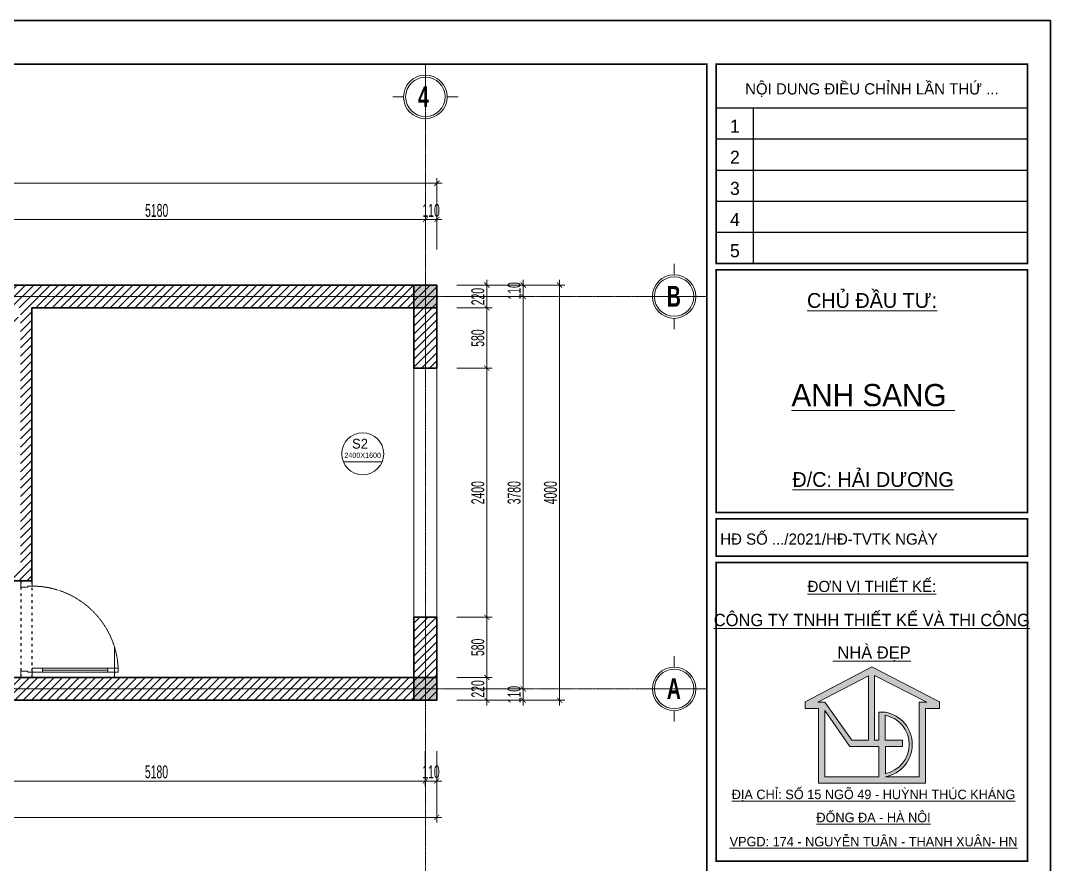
# Model space of a CAD drawing. Header units: millimetres. Extents: x 1336014 to 2939047, y -333549 to -60566.
# Drawn here: x 1386388 to 1396309, y -239954 to -231824 of the extents above; entities that cross this region are included whole.
import ezdxf
from ezdxf.enums import TextEntityAlignment as Align

# ---------------------------------------------------------------- set-up
doc = ezdxf.new("R2010")
doc.units = ezdxf.units.MM
doc.header["$MEASUREMENT"] = 0
for name, pattern in [('ACAD_ISO03W100', [30, 12, -18]), ('CENTER2', [1.125, 0.75, -0.125, 0.125, -0.125]), ('HIDDEN', [0.375, 0.25, -0.125])]:
    doc.linetypes.add(name, pattern=pattern)
for name, color, linetype, lineweight in [('01.Cut', 255, 'Continuous', 35), ('02.Thay', 145, 'Continuous', 15), ('03.Manh', 251, 'Continuous', 13), ('05.Text', 253, 'Continuous', 18), ('06.betong', 2, 'Continuous', 35), ('08.Dim', 156, 'Continuous', 15), ('09.Hatch', 250, 'Continuous', 5), ('10.truc', 250, 'CENTER2', 20), ('11.Khung bo', 32, 'Continuous', 50), ('12.Khung', 36, 'Continuous', 25), ('14. Net cua', 34, 'Continuous', 20), ('CCA - DOOR', 154, 'Continuous', 20), ('CUA', 76, 'Continuous', 20)]:
    doc.layers.add(name, color=color, linetype=linetype, lineweight=lineweight)
doc.layers.add('Tpl_Bound', color=1, linetype='Continuous', plot=False)
doc.layers.add('truc1', color=250, linetype='ACAD_ISO03W100')
doc.styles.add('AVANT', font='')
doc.styles.add('AVANTHB', font='')
doc.styles.add('TT5_Text Dim', font='hoatbif.shx', dxfattribs={"width": 0.6})
doc.styles.add('VnAvantH', font='')
doc.styles.get('AVANT').set_extended_font_data('.VnAvant')
doc.styles.get('AVANTHB').set_extended_font_data('.VnAvantH', bold=True)
doc.styles.get('VnAvantH').set_extended_font_data('.VnAvantH')
doc.dimstyles.new('TT5_Dim 1-50', dxfattribs={"dimscale": 50, "dimtxt": 2.5, "dimasz": 1, "dimexe": 1, "dimexo": 0.5, "dimgap": 0.5, "dimtad": 1, "dimdec": 0, "dimzin": 0, "dimdsep": 46, "dimtxsty": 'TT5_Text Dim', "dimblk": 'ARCHTICK', "dimcen": 0, "dimdle": 1, "dimclrd": 256, "dimclre": 256, "dimclrt": 1, "dimadec": 0, "dimazin": 0, "dimtfac": 0.015, "dimtdec": 0, "dimtix": 1, "dimtmove": 2, "dimatfit": 3, "dimldrblk": 'DOT', "dimfxl": 1, "dimtolj": 1, "dimtzin": 0, "dimlwd": -1, "dimlwe": -1, "dimarcsym": 1})
pattern_1 = [(45, (835989.484, -202277.364), (-39.7747564, 39.7747564), [])]

# ---------------------------------------------------------------- blocks, each defined once
blk = doc.blocks.new('100')
at = {"layer": '09.Hatch'}
h = blk.add_hatch(color=3, dxfattribs=at)
h.paths.add_polyline_path([(1897639, -927180), (1897639, -927287), (1897855, -927287), (1897855, -928484), (1898824, -928484), (1899574, -928484), (1899574, -927287), (1899801, -927287), (1899801, -927179), (1898713, -926620)])
h.paths.add_polyline_path([(1898756, -926756), (1899596, -927187), (1899473, -927187), (1899473, -928384), (1898929, -928384, 0.834181), (1898929, -927344), (1898824, -927344), (1898824, -927797), (1898756, -927797)], flags=16)
h.paths.add_polyline_path([(1898656, -927796), (1898393, -927796), (1897956, -927186), (1897843, -927186), (1898656, -926763)], flags=16)
h.paths.add_polyline_path([(1898929, -928333), (1898929, -927898), (1899202, -927898), (1899202, -927797), (1898924, -927797), (1898924, -927395, -0.822042)], flags=16)
h.paths.add_polyline_path([(1898357, -927898), (1898824, -927898), (1898824, -928384), (1897956, -928384), (1897956, -927316)], flags=16)
at = {"layer": '05.Text'}
for p, q in [((1898713, -926620), (1897639, -927180)), ((1899801, -927179), (1898713, -926620)), ((1899801, -927179), (1898713, -926620)), ((1899801, -927179), (1898713, -926620)), ((1898656, -926763), (1897843, -927186)), ((1898656, -926763), (1897843, -927186)), ((1898656, -926763), (1897843, -927186)), ((1898656, -926763), (1898656, -927796)), ((1898656, -926763), (1898656, -927796)), ((1898656, -926763), (1898656, -927796)), ((1899596, -927187), (1898756, -926756)), ((1898756, -926756), (1898756, -927797)), ((1899596, -927187), (1898756, -926756)), ((1898756, -926756), (1898756, -927797)), ((1899596, -927187), (1898756, -926756)), ((1898756, -926756), (1898756, -927797)), ((1897639, -927180), (1897639, -927287)), ((1897843, -927186), (1897956, -927186)), ((1897956, -927186), (1897956, -927186)), ((1897956, -927186), (1898393, -927796)), ((1899473, -928384), (1899473, -927187)), ((1899473, -927187), (1899596, -927187)), ((1899473, -928384), (1899473, -927187)), ((1899473, -927187), (1899596, -927187)), ((1899473, -928384), (1899473, -927187)), ((1899473, -927187), (1899596, -927187)), ((1899801, -927287), (1899801, -927179)), ((1899801, -927287), (1899801, -927179)), ((1899801, -927287), (1899801, -927179)), ((1897639, -927287), (1897855, -927287)), ((1897855, -927287), (1897855, -928484)), ((1897956, -927316), (1897956, -928384)), ((1898357, -927898), (1897956, -927316)), ((1898824, -927797), (1898824, -927344)), ((1898824, -927797), (1898824, -927344)), ((1898824, -927344), (1898929, -927344)), ((1899574, -928484), (1899574, -927287)), ((1899574, -927287), (1899801, -927287)), ((1898924, -927395), (1898924, -927797)), ((1898393, -927796), (1898656, -927796)), ((1898756, -927797), (1898824, -927797)), ((1898924, -927797), (1899202, -927797)), ((1899202, -927797), (1899202, -927898)), ((1898824, -927898), (1898357, -927898)), ((1898824, -928384), (1898824, -927898)), ((1899202, -927898), (1898929, -927898)), ((1898929, -927898), (1898929, -928333)), ((1897855, -928484), (1898824, -928484)), ((1897956, -928384), (1898824, -928384)), ((1898824, -928484), (1899574, -928484)), ((1898929, -928384), (1899473, -928384))]:
    blk.add_line(p, q, dxfattribs=at)
for radius, start, end in [(528, 280.3316, 79.6684), (478, 281.4298, 79.1164), (478, 281.4298, 79.1164), (478, 281.4298, 79.1164)]:
    blk.add_arc((1898834, -927864), radius, start, end, dxfattribs=at)
at = {"layer": '11.Khung bo', "const_width": 26.7}
for points in [[(1860913, -945240), (1860913, -916940), (1896063, -916940), (1896063, -945240)], [(1860913, -945240), (1860913, -916940), (1896063, -916940), (1896063, -945240)], [(1860913, -945240), (1860913, -916940), (1896063, -916940), (1896063, -945240)], [(1896213, -920140), (1896213, -916940), (1901213, -916940), (1901213, -920140)], [(1896213, -920140), (1896213, -916940), (1901213, -916940), (1901213, -920140)], [(1896213, -920140), (1896213, -916940), (1901213, -916940), (1901213, -920140)], [(1896213, -924140), (1901213, -924140), (1901213, -920240), (1896213, -920240)], [(1896213, -924140), (1901213, -924140), (1901213, -920240), (1896213, -920240)], [(1896213, -924140), (1901213, -924140), (1901213, -920240), (1896213, -920240)], [(1896213, -924840), (1901213, -924840), (1901213, -924240), (1896213, -924240)], [(1896213, -924840), (1901213, -924840), (1901213, -924240), (1896213, -924240)], [(1896213, -924840), (1901213, -924840), (1901213, -924240), (1896213, -924240)], [(1896213, -929740), (1901213, -929740), (1901213, -924940), (1896213, -924940)], [(1896213, -929740), (1901213, -929740), (1901213, -924940), (1896213, -924940)], [(1896213, -929740), (1901213, -929740), (1901213, -924940), (1896213, -924940)]]:
    blk.add_lwpolyline(points, close=True, dxfattribs=at)
at = {"layer": '12.Khung'}
for p, q in [((1896213, -917640), (1901213, -917640)), ((1896213, -917640), (1901213, -917640)), ((1896213, -917640), (1901213, -917640)), ((1896813, -920140), (1896813, -917640)), ((1896813, -920140), (1896813, -917640)), ((1896813, -920140), (1896813, -917640)), ((1896213, -918140), (1901213, -918140)), ((1896213, -918140), (1901213, -918140)), ((1896213, -918140), (1901213, -918140)), ((1896213, -918640), (1901213, -918640)), ((1896213, -918640), (1901213, -918640)), ((1896213, -918640), (1901213, -918640)), ((1896213, -919140), (1901213, -919140)), ((1896213, -919140), (1901213, -919140)), ((1896213, -919140), (1901213, -919140)), ((1896213, -919640), (1901213, -919640)), ((1896213, -919640), (1901213, -919640)), ((1896213, -919640), (1901213, -919640))]:
    blk.add_line(p, q, dxfattribs=at)
blk.add_lwpolyline([(1901579, -945940), (1901579, -916240), (1859580, -916240), (1859580, -945940)], close=True, dxfattribs=at)
blk.add_lwpolyline([(1901579, -945940), (1901579, -916240), (1859580, -916240), (1859580, -945940)], close=True, dxfattribs=at)
blk.add_lwpolyline([(1901579, -945940), (1901579, -916240), (1859580, -916240), (1859580, -945940)], close=True, dxfattribs=at)
at = {"layer": '05.Text', "style": 'VnAvantH'}
for s, p in [('Néi dung ®iÒu chØnh lÇn thø ...', (1898713, -917329)), ('H§ sè .../2021/H§-TVTK ngµy ', (1898057, -924540))]:
    blk.add_text(s, height=180, dxfattribs=at).set_placement(p, align=Align.MIDDLE)
at = {"layer": '05.Text'}
for s, height, style, p in [('1', 210, 'AVANT', (1896513, -918040)), ('2', 210, 'AVANT', (1896513, -918540)), ('3', 210, 'AVANT', (1896513, -919040)), ('4', 210, 'AVANT', (1896513, -919540)), ('5', 210, 'AVANT', (1896513, -920040)), ('%%uChñ ®Çu t\xad:', 237.6, 'VnAvantH', (1898716, -920853)), ('%%Uanh sang ', 356.4, 'VnAvantH', (1898732, -922432)), ('%%U®/c: h¶i d\xad¬ng', 237.6, 'VnAvantH', (1898732, -923728)), ('%%U®¬n vÞ thiÕt kÕ:', 180, 'VnAvantH', (1898713, -925416)), ('%%Uc«ng ty tnhh thiÕt kÕ vµ thi c«ng', 198, 'VnAvantH', (1898711, -925964)), ('%%U nhµ ®Ñp', 198, 'VnAvantH', (1898711, -926487)), ('%%U®Þa chØ: sè 15 ngâ 49 - huúnh thóc kh¸ng', 152.46, 'VnAvantH', (1898739, -928742)), ('%%U®èng ®a - hµ néi', 152.46, 'VnAvantH', (1898739, -929113)), ('%%Uvpgd: 174 - nguyÔn tu©n - thanh xu©n- hn', 152.46, 'VnAvantH', (1898739, -929500))]:
    blk.add_text(s, height=height, dxfattribs=dict(at, style=style)).set_placement(p, align=Align.CENTER)
blk = doc.blocks.new('DANHTRUC')
for p, q in [((980383, -947347), (980383, -947137)), ((979963, -947767), (979753, -947767)), ((980803, -947767), (981013, -947767)), ((980383, -948187), (980383, -948397))]:
    blk.add_line(p, q)
for radius in [420, 380]:
    blk.add_circle((980383, -947767), radius)
blk = doc.blocks.new('DFGFH')
h = blk.add_hatch(color=256)
h.dxf.hatch_style = 1
h.paths.add_polyline_path([(15438.1, 12136.8), (15658.1, 12136.8), (15658.1, 12356.8), (15438.1, 12356.8)])
blk.add_lwpolyline([(15438.1, 12136.8), (15658.1, 12136.8), (15658.1, 12356.8), (15438.1, 12356.8)], close=True)
blk = doc.blocks.new('_ARCHTICK')
at = {"const_width": 0.15}
blk.add_lwpolyline([(-0.5, -0.5), (0.5, 0.5)], dxfattribs=at)
blk = doc.blocks.new('*D1806')
at = {"layer": '08.Dim', "transparency": 16777216}
for p, q in [((1385106.5, -238863.2), (1385106.5, -239200.7)), ((1390286.5, -238863.2), (1390286.5, -239200.7)), ((1385056.5, -239150.7), (1390336.5, -239150.7))]:
    blk.add_line(p, q, dxfattribs=at)
at = {"layer": 'Defpoints', "color": 0, "transparency": 16777216}
for p in [(1385106.5, -238838.2), (1390286.5, -238838.2), (1390286.5, -239150.7)]:
    blk.add_point(p, dxfattribs=at)
at = {"layer": '08.Dim', "transparency": 16777216, "xscale": 50, "yscale": 50, "zscale": 50, "rotation": 180}
blk.add_blockref('_ARCHTICK', (1385106.5, -239150.7), dxfattribs=at)
at = {"layer": '08.Dim', "transparency": 16777216, "xscale": 50, "yscale": 50, "zscale": 50}
blk.add_blockref('_ARCHTICK', (1390286.5, -239150.7), dxfattribs=at)
at = {"layer": '08.Dim', "color": 1, "transparency": 16777216, "insert": (1387696.5, -239063.2), "char_height": 125, "attachment_point": 5, "style": 'TT5_Text Dim'}
blk.add_mtext('\\A1;5180', dxfattribs=at)
blk = doc.blocks.new('_DOT')
blk.add_line((-0.5, 0), (-1, 0))
at = {"const_width": 0.5}
blk.add_lwpolyline([(-0.25, 0, 1), (0.25, 0, 1)], format="xyb", close=True, dxfattribs=at)
blk = doc.blocks.new('*D1807')
at = {"layer": '08.Dim', "transparency": 16777216}
for p, q in [((1390286.5, -238863.2), (1390286.5, -239200.7)), ((1390396.5, -238863.2), (1390396.5, -239200.7)), ((1390286.5, -239150.7), (1390236.5, -239150.7)), ((1390286.5, -239150.7), (1390396.5, -239150.7)), ((1390396.5, -239150.7), (1390446.5, -239150.7))]:
    blk.add_line(p, q, dxfattribs=at)
at = {"layer": 'Defpoints', "color": 0, "transparency": 16777216}
for p in [(1390286.5, -238838.2), (1390396.5, -238838.2), (1390396.5, -239150.7)]:
    blk.add_point(p, dxfattribs=at)
at = {"layer": '08.Dim', "transparency": 16777216, "xscale": 50, "yscale": 50, "zscale": 50}
blk.add_blockref('_ARCHTICK', (1390286.5, -239150.7), dxfattribs=at)
at = {"layer": '08.Dim', "transparency": 16777216, "xscale": 50, "yscale": 50, "zscale": 50, "rotation": 180}
blk.add_blockref('_ARCHTICK', (1390396.5, -239150.7), dxfattribs=at)
at = {"layer": '08.Dim', "color": 1, "transparency": 16777216, "insert": (1390341.5, -239063.2), "char_height": 125, "attachment_point": 5, "style": 'TT5_Text Dim'}
blk.add_mtext('\\A1;110', dxfattribs=at)
blk = doc.blocks.new('*D1808')
at = {"layer": '08.Dim', "transparency": 16777216}
for p, q in [((1375396.5, -238863.2), (1375396.5, -239550.7)), ((1390396.5, -238863.2), (1390396.5, -239550.7)), ((1375346.5, -239500.7), (1390446.5, -239500.7))]:
    blk.add_line(p, q, dxfattribs=at)
at = {"layer": 'Defpoints', "color": 0, "transparency": 16777216}
for p in [(1375396.5, -238838.2), (1390396.5, -238838.2), (1390396.5, -239500.7)]:
    blk.add_point(p, dxfattribs=at)
at = {"layer": '08.Dim', "transparency": 16777216, "xscale": 50, "yscale": 50, "zscale": 50, "rotation": 180}
blk.add_blockref('_ARCHTICK', (1375396.5, -239500.7), dxfattribs=at)
at = {"layer": '08.Dim', "transparency": 16777216, "xscale": 50, "yscale": 50, "zscale": 50}
blk.add_blockref('_ARCHTICK', (1390396.5, -239500.7), dxfattribs=at)
at = {"layer": '08.Dim', "color": 1, "transparency": 16777216, "insert": (1383396.5, -239413.2), "char_height": 125, "attachment_point": 5, "style": 'TT5_Text Dim'}
blk.add_mtext('\\A1;15000', dxfattribs=at)
blk = doc.blocks.new('*D1813')
at = {"layer": '08.Dim', "transparency": 16777216}
for p, q in [((1391230.6, -234373.1), (1391230.6, -234323.1)), ((1390590, -234373.1), (1391280.6, -234373.1)), ((1391230.6, -234373.1), (1391230.6, -234483.1)), ((1390590, -234483.1), (1391280.6, -234483.1)), ((1391230.6, -234483.1), (1391230.6, -234533.1))]:
    blk.add_line(p, q, dxfattribs=at)
at = {"layer": 'Defpoints', "color": 0, "transparency": 16777216}
for p in [(1390565, -234373.1), (1390565, -234483.1), (1391230.6, -234483.1)]:
    blk.add_point(p, dxfattribs=at)
at = {"layer": '08.Dim', "transparency": 16777216, "xscale": 50, "yscale": 50, "zscale": 50}
for p, rotation in [((1391230.6, -234373.1), 270), ((1391230.6, -234483.1), 90)]:
    blk.add_blockref('_ARCHTICK', p, dxfattribs=dict(at, rotation=rotation))
at = {"layer": '08.Dim', "color": 1, "transparency": 16777216, "insert": (1391143.1, -234428.1), "char_height": 125, "attachment_point": 5, "rotation": 90, "style": 'TT5_Text Dim'}
blk.add_mtext('\\A1;110', dxfattribs=at)
blk = doc.blocks.new('*D1814')
at = {"layer": '08.Dim', "transparency": 16777216}
for p, q in [((1391230.6, -234433.1), (1391230.6, -238313.1)), ((1390590, -234483.1), (1391280.6, -234483.1)), ((1390590, -238263.1), (1391280.6, -238263.1))]:
    blk.add_line(p, q, dxfattribs=at)
at = {"layer": 'Defpoints', "color": 0, "transparency": 16777216}
for p in [(1390565, -234483.1), (1390565, -238263.1), (1391230.6, -238263.1)]:
    blk.add_point(p, dxfattribs=at)
at = {"layer": '08.Dim', "transparency": 16777216, "xscale": 50, "yscale": 50, "zscale": 50}
for p, rotation in [((1391230.6, -234483.1), 90), ((1391230.6, -238263.1), 270)]:
    blk.add_blockref('_ARCHTICK', p, dxfattribs=dict(at, rotation=rotation))
at = {"layer": '08.Dim', "color": 1, "transparency": 16777216, "insert": (1391143.1, -236373.1), "char_height": 125, "attachment_point": 5, "rotation": 90, "style": 'TT5_Text Dim'}
blk.add_mtext('\\A1;3780', dxfattribs=at)
blk = doc.blocks.new('*D1815')
at = {"layer": '08.Dim', "transparency": 16777216}
for p, q in [((1391230.6, -238263.1), (1391230.6, -238213.1)), ((1390590, -238263.1), (1391280.6, -238263.1)), ((1391230.6, -238263.1), (1391230.6, -238373.1)), ((1390590, -238373.1), (1391280.6, -238373.1)), ((1391230.6, -238373.1), (1391230.6, -238423.1))]:
    blk.add_line(p, q, dxfattribs=at)
at = {"layer": 'Defpoints', "color": 0, "transparency": 16777216}
for p in [(1390565, -238263.1), (1390565, -238373.1), (1391230.6, -238373.1)]:
    blk.add_point(p, dxfattribs=at)
at = {"layer": '08.Dim', "transparency": 16777216, "xscale": 50, "yscale": 50, "zscale": 50}
for p, rotation in [((1391230.6, -238263.1), 270), ((1391230.6, -238373.1), 90)]:
    blk.add_blockref('_ARCHTICK', p, dxfattribs=dict(at, rotation=rotation))
at = {"layer": '08.Dim', "color": 1, "transparency": 16777216, "insert": (1391143.1, -238318.1), "char_height": 125, "attachment_point": 5, "rotation": 90, "style": 'TT5_Text Dim'}
blk.add_mtext('\\A1;110', dxfattribs=at)
blk = doc.blocks.new('*D1816')
at = {"layer": '08.Dim', "transparency": 16777216}
for p, q in [((1391580.6, -234323.1), (1391580.6, -238423.1)), ((1390590, -234373.1), (1391630.6, -234373.1)), ((1390590, -238373.1), (1391630.6, -238373.1))]:
    blk.add_line(p, q, dxfattribs=at)
at = {"layer": 'Defpoints', "color": 0, "transparency": 16777216}
for p in [(1390565, -234373.1), (1390565, -238373.1), (1391580.6, -238373.1)]:
    blk.add_point(p, dxfattribs=at)
at = {"layer": '08.Dim', "transparency": 16777216, "xscale": 50, "yscale": 50, "zscale": 50}
for p, rotation in [((1391580.6, -234373.1), 90), ((1391580.6, -238373.1), 270)]:
    blk.add_blockref('_ARCHTICK', p, dxfattribs=dict(at, rotation=rotation))
at = {"layer": '08.Dim', "color": 1, "transparency": 16777216, "insert": (1391493.1, -236373.1), "char_height": 125, "attachment_point": 5, "rotation": 90, "style": 'TT5_Text Dim'}
blk.add_mtext('\\A1;4000', dxfattribs=at)
blk = doc.blocks.new('*D1819')
at = {"layer": '08.Dim', "transparency": 16777216}
for p, q in [((1385058.5, -233741.4), (1390338.5, -233741.4)), ((1385108.5, -234028.9), (1385108.5, -233691.4)), ((1390288.5, -234028.9), (1390288.5, -233691.4))]:
    blk.add_line(p, q, dxfattribs=at)
at = {"layer": 'Defpoints', "color": 0, "transparency": 16777216}
for p in [(1390288.5, -233741.4), (1385108.5, -234053.9), (1390288.5, -234053.9)]:
    blk.add_point(p, dxfattribs=at)
at = {"layer": '08.Dim', "transparency": 16777216, "xscale": 50, "yscale": 50, "zscale": 50, "rotation": 180}
blk.add_blockref('_ARCHTICK', (1385108.5, -233741.4), dxfattribs=at)
at = {"layer": '08.Dim', "transparency": 16777216, "xscale": 50, "yscale": 50, "zscale": 50}
blk.add_blockref('_ARCHTICK', (1390288.5, -233741.4), dxfattribs=at)
at = {"layer": '08.Dim', "color": 1, "transparency": 16777216, "insert": (1387698.5, -233653.9), "char_height": 125, "attachment_point": 5, "style": 'TT5_Text Dim'}
blk.add_mtext('\\A1;5180', dxfattribs=at)
blk = doc.blocks.new('*D1821')
at = {"layer": '08.Dim', "transparency": 16777216}
for p, q in [((1390287.5, -233741.4), (1390237.5, -233741.4)), ((1390287.5, -234028.9), (1390287.5, -233691.4)), ((1390287.5, -233741.4), (1390397.5, -233741.4)), ((1390397.5, -234028.9), (1390397.5, -233691.4)), ((1390397.5, -233741.4), (1390447.5, -233741.4))]:
    blk.add_line(p, q, dxfattribs=at)
at = {"layer": 'Defpoints', "color": 0, "transparency": 16777216}
for p in [(1390397.5, -233741.4), (1390287.5, -234053.9), (1390397.5, -234053.9)]:
    blk.add_point(p, dxfattribs=at)
at = {"layer": '08.Dim', "transparency": 16777216, "xscale": 50, "yscale": 50, "zscale": 50}
blk.add_blockref('_ARCHTICK', (1390287.5, -233741.4), dxfattribs=at)
at = {"layer": '08.Dim', "transparency": 16777216, "xscale": 50, "yscale": 50, "zscale": 50, "rotation": 180}
blk.add_blockref('_ARCHTICK', (1390397.5, -233741.4), dxfattribs=at)
at = {"layer": '08.Dim', "color": 1, "transparency": 16777216, "insert": (1390342.5, -233653.9), "char_height": 125, "attachment_point": 5, "style": 'TT5_Text Dim'}
blk.add_mtext('\\A1;110', dxfattribs=at)
blk = doc.blocks.new('*D1822')
at = {"layer": '08.Dim', "transparency": 16777216}
for p, q in [((1375398.5, -234028.9), (1375398.5, -233341.4)), ((1390398.5, -234028.9), (1390398.5, -233341.4)), ((1375348.5, -233391.4), (1390448.5, -233391.4))]:
    blk.add_line(p, q, dxfattribs=at)
at = {"layer": 'Defpoints', "color": 0, "transparency": 16777216}
for p in [(1390398.5, -233391.4), (1375398.5, -234053.9), (1390398.5, -234053.9)]:
    blk.add_point(p, dxfattribs=at)
at = {"layer": '08.Dim', "transparency": 16777216, "xscale": 50, "yscale": 50, "zscale": 50, "rotation": 180}
blk.add_blockref('_ARCHTICK', (1375398.5, -233391.4), dxfattribs=at)
at = {"layer": '08.Dim', "transparency": 16777216, "xscale": 50, "yscale": 50, "zscale": 50}
blk.add_blockref('_ARCHTICK', (1390398.5, -233391.4), dxfattribs=at)
at = {"layer": '08.Dim', "color": 1, "transparency": 16777216, "insert": (1383598.5, -233303.9), "char_height": 125, "attachment_point": 5, "style": 'TT5_Text Dim'}
blk.add_mtext('\\A1;15000', dxfattribs=at)
blk = doc.blocks.new('*U19')
blk.add_line((-70, 100), (-70, 730))
for points in [[(-50, 0), (-50, 830), (-90, 830), (-90, 0)], [(-50, 100), (-90, 100), (-90, 730), (-50, 730)]]:
    blk.add_lwpolyline(points, close=True)
at = {"lineweight": 13}
for points in [[(-930, -110), (-870, -110), (-870, -40), (-880, -40), (-880, 0), (-930, 0)], [(0, -110), (-60, -110), (-60, -40), (-50, -40), (-50, 0), (0, 0)]]:
    blk.add_lwpolyline(points, close=True, dxfattribs=at)
at = {"linetype": 'HIDDEN'}
blk.add_arc((-50, 0), 830, 90, 180, dxfattribs=at)
blk = doc.blocks.new('*D1793')
at = {"layer": '08.Dim', "transparency": 16777216}
for p, q in [((1390880.6, -234373.1), (1390880.6, -234323.1)), ((1390590, -234373.1), (1390930.6, -234373.1)), ((1390880.6, -234373.1), (1390880.6, -234593.1)), ((1390590, -234593.1), (1390930.6, -234593.1)), ((1390880.6, -234593.1), (1390880.6, -234643.1))]:
    blk.add_line(p, q, dxfattribs=at)
at = {"layer": 'Defpoints', "color": 0, "transparency": 16777216}
for p in [(1390565, -234373.1), (1390565, -234593.1), (1390880.6, -234593.1)]:
    blk.add_point(p, dxfattribs=at)
at = {"layer": '08.Dim', "transparency": 16777216, "xscale": 50, "yscale": 50, "zscale": 50}
for p, rotation in [((1390880.6, -234373.1), 270), ((1390880.6, -234593.1), 90)]:
    blk.add_blockref('_ARCHTICK', p, dxfattribs=dict(at, rotation=rotation))
at = {"layer": '08.Dim', "color": 1, "transparency": 16777216, "insert": (1390793.1, -234483.1), "char_height": 125, "attachment_point": 5, "rotation": 90, "style": 'TT5_Text Dim'}
blk.add_mtext('\\A1;220', dxfattribs=at)
blk = doc.blocks.new('*D1794')
at = {"layer": '08.Dim', "transparency": 16777216}
for p, q in [((1390880.6, -234543.1), (1390880.6, -235223.1)), ((1390590, -234593.1), (1390930.6, -234593.1)), ((1390590, -235173.1), (1390930.6, -235173.1))]:
    blk.add_line(p, q, dxfattribs=at)
at = {"layer": 'Defpoints', "color": 0, "transparency": 16777216}
for p in [(1390565, -234593.1), (1390565, -235173.1), (1390880.6, -235173.1)]:
    blk.add_point(p, dxfattribs=at)
at = {"layer": '08.Dim', "transparency": 16777216, "xscale": 50, "yscale": 50, "zscale": 50}
for p, rotation in [((1390880.6, -234593.1), 90), ((1390880.6, -235173.1), 270)]:
    blk.add_blockref('_ARCHTICK', p, dxfattribs=dict(at, rotation=rotation))
at = {"layer": '08.Dim', "color": 1, "transparency": 16777216, "insert": (1390793.1, -234883.1), "char_height": 125, "attachment_point": 5, "rotation": 90, "style": 'TT5_Text Dim'}
blk.add_mtext('\\A1;580', dxfattribs=at)
blk = doc.blocks.new('*D1795')
at = {"layer": '08.Dim', "transparency": 16777216}
for p, q in [((1390880.6, -235123.1), (1390880.6, -237623.1)), ((1390590, -235173.1), (1390930.6, -235173.1)), ((1390590, -237573.1), (1390930.6, -237573.1))]:
    blk.add_line(p, q, dxfattribs=at)
at = {"layer": 'Defpoints', "color": 0, "transparency": 16777216}
for p in [(1390565, -235173.1), (1390565, -237573.1), (1390880.6, -237573.1)]:
    blk.add_point(p, dxfattribs=at)
at = {"layer": '08.Dim', "transparency": 16777216, "xscale": 50, "yscale": 50, "zscale": 50}
for p, rotation in [((1390880.6, -235173.1), 90), ((1390880.6, -237573.1), 270)]:
    blk.add_blockref('_ARCHTICK', p, dxfattribs=dict(at, rotation=rotation))
at = {"layer": '08.Dim', "color": 1, "transparency": 16777216, "insert": (1390793.1, -236373.1), "char_height": 125, "attachment_point": 5, "rotation": 90, "style": 'TT5_Text Dim'}
blk.add_mtext('\\A1;2400', dxfattribs=at)
blk = doc.blocks.new('*D1796')
at = {"layer": '08.Dim', "transparency": 16777216}
for p, q in [((1390880.6, -237523.1), (1390880.6, -238203.1)), ((1390590, -237573.1), (1390930.6, -237573.1)), ((1390590, -238153.1), (1390930.6, -238153.1))]:
    blk.add_line(p, q, dxfattribs=at)
at = {"layer": 'Defpoints', "color": 0, "transparency": 16777216}
for p in [(1390565, -237573.1), (1390565, -238153.1), (1390880.6, -238153.1)]:
    blk.add_point(p, dxfattribs=at)
at = {"layer": '08.Dim', "transparency": 16777216, "xscale": 50, "yscale": 50, "zscale": 50}
for p, rotation in [((1390880.6, -237573.1), 90), ((1390880.6, -238153.1), 270)]:
    blk.add_blockref('_ARCHTICK', p, dxfattribs=dict(at, rotation=rotation))
at = {"layer": '08.Dim', "color": 1, "transparency": 16777216, "insert": (1390793.1, -237863.1), "char_height": 125, "attachment_point": 5, "rotation": 90, "style": 'TT5_Text Dim'}
blk.add_mtext('\\A1;580', dxfattribs=at)
blk = doc.blocks.new('*D1797')
at = {"layer": '08.Dim', "transparency": 16777216}
for p, q in [((1390880.6, -238153.1), (1390880.6, -238103.1)), ((1390590, -238153.1), (1390930.6, -238153.1)), ((1390880.6, -238153.1), (1390880.6, -238373.1)), ((1390590, -238373.1), (1390930.6, -238373.1)), ((1390880.6, -238373.1), (1390880.6, -238423.1))]:
    blk.add_line(p, q, dxfattribs=at)
at = {"layer": 'Defpoints', "color": 0, "transparency": 16777216}
for p in [(1390565, -238153.1), (1390565, -238373.1), (1390880.6, -238373.1)]:
    blk.add_point(p, dxfattribs=at)
at = {"layer": '08.Dim', "transparency": 16777216, "xscale": 50, "yscale": 50, "zscale": 50}
for p, rotation in [((1390880.6, -238153.1), 270), ((1390880.6, -238373.1), 90)]:
    blk.add_blockref('_ARCHTICK', p, dxfattribs=dict(at, rotation=rotation))
at = {"layer": '08.Dim', "color": 1, "transparency": 16777216, "insert": (1390793.1, -238263.1), "char_height": 125, "attachment_point": 5, "rotation": 90, "style": 'TT5_Text Dim'}
blk.add_mtext('\\A1;220', dxfattribs=at)
blk = doc.blocks.new('1111111111111')
at = {"layer": 'CUA'}
blk.add_line((-299, -126), (299, -126), dxfattribs=at)
blk.add_circle((0, 0), 324, dxfattribs=at)
at = {"layer": 'CUA', "style": 'VnAvantH'}
for tag, height, p in [('S1', 150, (2, 81)), ('1260X1200', 80, (18, -63)), ('+0.900', 80, (-10, -229))]:
    blk.add_attdef(tag, text='', height=height, dxfattribs=at).set_placement(p, align=Align.CENTER)

msp = doc.modelspace()

# ---------------------------------------------------------------- hatches: boundary and pattern name
at = {"layer": '09.Hatch', "ltscale": 50}
h = msp.add_hatch(dxfattribs=at)
h.set_pattern_fill('TUONGXAY', color=256, scale=450, style=0)
h.set_pattern_definition(pattern_1)
h.paths.add_polyline_path([(1390397.5, -234373.1), (1375397.5, -234373.1), (1375397.5, -234593.1), (1375397.5, -235097.9), (1375617.5, -235097.9), (1375617.5, -234593.1), (1377588.9, -234593.1), (1377588.9, -237353.1), (1380486.5, -237353.1), (1380486.5, -237243.1), (1377698.9, -237243.1), (1377698.9, -234593.1), (1381526.5, -234593.1), (1381526.5, -237243.1), (1381416.5, -237243.1), (1381416.5, -237353.1), (1381636.5, -237353.1), (1381636.5, -234593.1), (1384998.5, -234593.1), (1384998.5, -237223.1), (1385108.5, -237223.1), (1385108.5, -234737.7), (1386386.5, -234737.7), (1386386.5, -237113.1), (1385856.5, -237113.1), (1385856.5, -237223.1), (1386496.5, -237223.1), (1386496.5, -234593.1), (1390177.5, -234593.1), (1390177.5, -235173.1), (1390397.5, -235173.1)])
h.paths.add_polyline_path([(1386386.5, -234593.1), (1386386.5, -234682.7), (1385108.5, -234682.7), (1385108.5, -234593.1)], flags=16)
h = msp.add_hatch(dxfattribs=at)
h.set_pattern_fill('TUONGXAY', color=256, scale=450, style=0)
h.set_pattern_definition(pattern_1)
h.paths.add_polyline_path([(1390397.5, -237573.1), (1390177.5, -237573.1), (1390177.5, -238153.1), (1375397.5, -238153.1), (1375397.5, -238373.1), (1390397.5, -238373.1)])

# ---------------------------------------------------------------- linework, layer by layer
at = {"layer": '01.Cut'}
for points in [[(1390397.5, -234373.1), (1375397.5, -234373.1), (1375397.5, -234593.1)], [(1390397.5, -235173.1), (1390397.5, -234373.1)], [(1390177.5, -235173.1), (1390177.5, -234593.1), (1386496.5, -234593.1)], [(1386496.5, -237223.1), (1386496.5, -234593.1)], [(1390177.5, -235173.1), (1390397.5, -235173.1)], [(1385856.5, -237223.1), (1386496.5, -237223.1)], [(1390397.5, -237573.1), (1390397.5, -238373.1), (1375397.5, -238373.1), (1375397.5, -238153.1), (1390177.5, -238153.1), (1390177.5, -237573.1)], [(1390177.5, -237573.1), (1390397.5, -237573.1)]]:
    msp.add_lwpolyline(points, dxfattribs=at)
at = {"layer": '02.Thay'}
msp.add_lwpolyline([(1390177.5, -235173.1), (1390397.5, -235173.1), (1390397.5, -237573.1), (1390177.5, -237573.1)], close=True, dxfattribs=at)
at = {"layer": '03.Manh', "ltscale": 0.1}
msp.add_line((1387293.6, -237853.1), (1387293.6, -238153.1), dxfattribs=at)
at = {"layer": '10.truc'}
for p, q in [((1390287.5, -232244.3), (1390287.5, -249224.1)), ((1372209.5, -234483.1), (1392999.3, -234483.1)), ((1372209.5, -238263.1), (1392999.3, -238263.1))]:
    msp.add_line(p, q, dxfattribs=at)
at = {"layer": 'Tpl_Bound', "color": 1}
msp.add_lwpolyline([(1371109.5, -249644.1), (1371109.5, -231824.3), (1396309.3, -231824.3), (1396309.3, -249644.1)], close=True, dxfattribs=at)
at = {"layer": 'truc1', "ltscale": 2}
msp.add_lwpolyline([(1386498.5, -237223.1), (1386388.5, -237223.1), (1386388.5, -238153.1), (1386498.5, -238153.1)], close=True, dxfattribs=at)

# ---------------------------------------------------------------- block references
at = {"layer": '05.Text'}
for name, p, xscale, yscale, zscale in [('100', (255361.7, 317919.8), 0.6, 0.6, 0.6), ('DANHTRUC', (900095.8, 241324), 0.5, 0.5, 0.5), ('DANHTRUC', (902492.6, 239400.2), 0.5, 0.5, 0.5), ('DANHTRUC', (902492.6, 235620.2), 0.5, 0.5, 0.5)]:
    msp.add_blockref(name, p, dxfattribs=dict(at, xscale=xscale, yscale=yscale, zscale=zscale))
at = {"layer": '06.betong'}
for p in [(1374739.4, -246729.9), (1374739.4, -250509.9)]:
    msp.add_blockref('DFGFH', p, dxfattribs=at)
at = {"layer": '14. Net cua', "ltscale": 100, "rotation": 270}
msp.add_blockref('*U19', (1386498.5, -238153.1), dxfattribs=at)
at = {"layer": 'CCA - DOOR', "ltscale": 100}
ref = msp.add_blockref('1111111111111', (1389683.6, -235998.1), dxfattribs=dict(at, xscale=0.6250000000000012, yscale=0.6250000000000012, zscale=0.6250000000000012))
ref.add_attrib('S1', 'S2', dxfattribs={"layer": 'CUA', "height": 93.75, "style": 'VnAvantH'}).set_placement((1389657.5, -235947.8), align=Align.CENTER)
ref.add_attrib('1260X1200', '2400x1600', dxfattribs={"layer": 'CUA', "height": 50, "style": 'VnAvantH'}).set_placement((1389683.7, -236037.5), align=Align.CENTER)

# ---------------------------------------------------------------- texts
at = {"layer": '05.Text', "style": 'AVANTHB', "width": 0.7}
for s, p in [('4', (1390216.7, -232657)), ('B', (1392613.5, -234580.8)), ('A', (1392613.5, -238360.8))]:
    msp.add_text(s, height=200, dxfattribs=at).set_placement(p)

# ---------------------------------------------------------------- dimensions: what is measured, and where the dimension line sits
at = {"layer": '08.Dim'}
for base, p1, p2, picture, middle in [((1390398.5, -233391.4), (1375398.5, -234053.9), (1390398.5, -234053.9), '*D1822', (1383598.5, -233303.9)), ((1390396.5, -239500.7), (1375396.5, -238838.2), (1390396.5, -238838.2), '*D1808', (1383396.5, -239413.2))]:
    dim = msp.add_linear_dim(base=base, p1=p1, p2=p2, dimstyle='TT5_Dim 1-50', dxfattribs=at)
    dim.commit()
    dim.dimension.update_dxf_attribs({"geometry": picture, "text_midpoint": middle, "dimtype": 160})
for base, p1, p2, picture, middle in [((1390288.5, -233741.4), (1385108.5, -234053.9), (1390288.5, -234053.9), '*D1819', (1387698.5, -233653.9)), ((1390397.5, -233741.4), (1390287.5, -234053.9), (1390397.5, -234053.9), '*D1821', (1390342.5, -233653.9)), ((1390286.5, -239150.7), (1385106.5, -238838.2), (1390286.5, -238838.2), '*D1806', (1387696.5, -239063.2)), ((1390396.5, -239150.7), (1390286.5, -238838.2), (1390396.5, -238838.2), '*D1807', (1390341.5, -239063.2))]:
    dim = msp.add_linear_dim(base=base, p1=p1, p2=p2, dimstyle='TT5_Dim 1-50', dxfattribs=at)
    dim.commit()
    dim.dimension.update_dxf_attribs({"geometry": picture, "text_midpoint": middle})
for base, p1, p2, picture, middle in [((1391230.6, -234483.1), (1390565, -234373.1), (1390565, -234483.1), '*D1813', (1391143.1, -234428.1)), ((1391580.6, -238373.1), (1390565, -234373.1), (1390565, -238373.1), '*D1816', (1391493.1, -236373.1)), ((1390880.6, -234593.1), (1390565, -234373.1), (1390565, -234593.1), '*D1793', (1390793.1, -234483.1)), ((1391230.6, -238263.1), (1390565, -234483.1), (1390565, -238263.1), '*D1814', (1391143.1, -236373.1)), ((1390880.6, -235173.1), (1390565, -234593.1), (1390565, -235173.1), '*D1794', (1390793.1, -234883.1)), ((1390880.6, -237573.1), (1390565, -235173.1), (1390565, -237573.1), '*D1795', (1390793.1, -236373.1)), ((1390880.6, -238153.1), (1390565, -237573.1), (1390565, -238153.1), '*D1796', (1390793.1, -237863.1)), ((1390880.6, -238373.1), (1390565, -238153.1), (1390565, -238373.1), '*D1797', (1390793.1, -238263.1)), ((1391230.6, -238373.1), (1390565, -238263.1), (1390565, -238373.1), '*D1815', (1391143.1, -238318.1))]:
    dim = msp.add_linear_dim(base=base, p1=p1, p2=p2, angle=90, dimstyle='TT5_Dim 1-50', dxfattribs=at)
    dim.commit()
    dim.dimension.update_dxf_attribs({"geometry": picture, "text_midpoint": middle})

doc.saveas('drawing.dxf')
